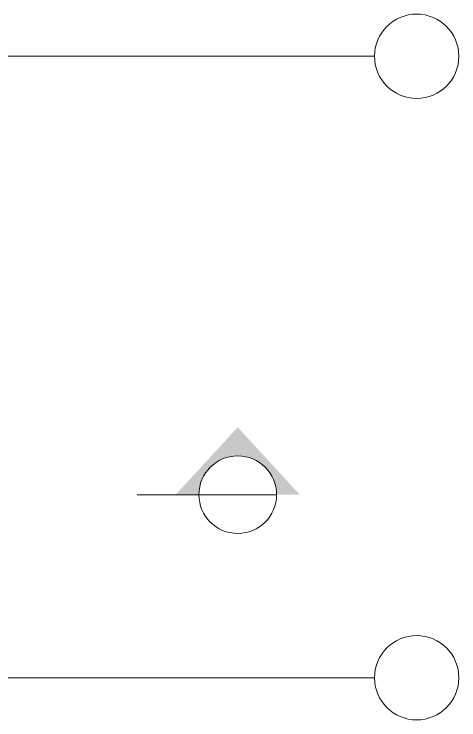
# Model space of a CAD drawing. Header units: centimetres. Extents: x -16179 to 12840, y -10704 to 3856.
# Drawn here: x 1407.2 to 1610.8, y -8673.4 to -8349.8 of the extents above; entities that cross this region are included whole.
import ezdxf

# ---------------------------------------------------------------- set-up
doc = ezdxf.new("R2010")
doc.units = ezdxf.units.CM
doc.header["$MEASUREMENT"] = 0
doc.layers.add('AA - linee quote_Num_Penna__3_Num_Penna__3_Num_Penna__3_Num_Penna__3_Num_Penna__3_Num_Penna__3_Num_Penna__3_Num_Penna__3_Num_Penna__3_Num_Penna__3', color=3, linetype='Continuous', lineweight=18)

msp = doc.modelspace()

# ---------------------------------------------------------------- hatches: boundary and pattern name
at = {"layer": 'AA - linee quote_Num_Penna__3_Num_Penna__3_Num_Penna__3_Num_Penna__3_Num_Penna__3_Num_Penna__3_Num_Penna__3_Num_Penna__3_Num_Penna__3_Num_Penna__3', "linetype": 'Continuous', "lineweight": 18}
msp.add_hatch(color=3, dxfattribs=at).paths.add_polyline_path([(1481.17, -8570.1), (1491.77, -8570.1, -1), (1527.34, -8570.1), (1537.94, -8570.1), (1509.56, -8539.2)])

# ---------------------------------------------------------------- linework, layer by layer
at = {"layer": 'AA - linee quote_Num_Penna__3_Num_Penna__3_Num_Penna__3_Num_Penna__3_Num_Penna__3_Num_Penna__3_Num_Penna__3_Num_Penna__3_Num_Penna__3_Num_Penna__3', "color": 3, "linetype": 'Continuous', "lineweight": 18}
for p, q in [((325.19, -8369.08), (1572.19, -8369.08)), ((1491.77, -8570.13), (1463.45, -8570.13)), ((1491.77, -8570.13), (1527.34, -8570.13)), ((325.19, -8654.08), (1572.19, -8654.08))]:
    msp.add_line(p, q, dxfattribs=at)
for centre, radius in [((1591.52, -8369.08), 19.33), ((1509.56, -8570.13), 17.78), ((1591.52, -8654.08), 19.33)]:
    msp.add_circle(centre, radius, dxfattribs=at)

doc.saveas('drawing.dxf')
